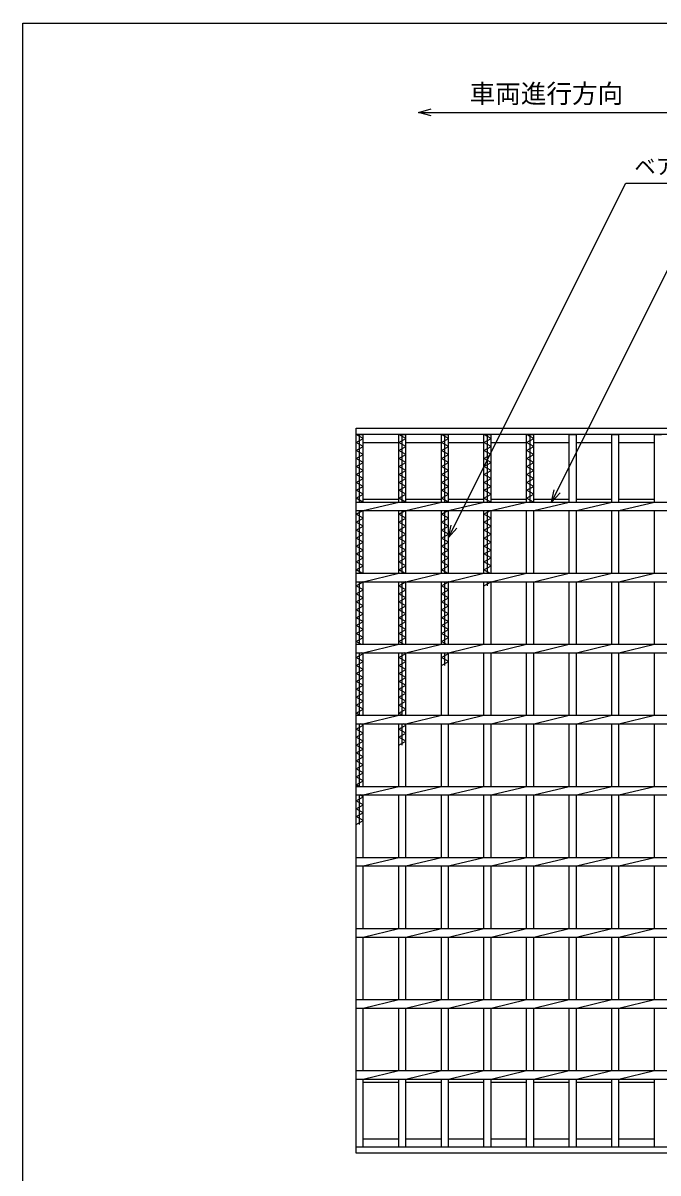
# Model space of a CAD drawing. Units: millimetres, scale not verified. Extents: x -1092 to 1039, y -770 to 632.
# Drawn here: x -1037 to -591, y -177 to 632 of the extents above; entities that cross this region are included whole.
import ezdxf
from ezdxf.enums import TextEntityAlignment as Align

# ---------------------------------------------------------------- set-up
doc = ezdxf.new("R2010")
doc.units = ezdxf.units.MM
doc.header["$LTSCALE"] = 6
for name, color, linetype, lineweight in [('0_2', 150, 'Continuous', 25), ('16', 3, 'Continuous', 25), ('22', 4, 'Continuous', 25)]:
    doc.layers.add(name, color=color, linetype=linetype, lineweight=lineweight)
doc.styles.add('ベクトル', font='')
doc.styles.get('ベクトル').set_extended_font_data('ベクトル')

msp = doc.modelspace()

# ---------------------------------------------------------------- linework, layer by layer
at = {"layer": '0_2'}
for p, q in [((-1037.4, -687.9), (-1037.4, 632.1)), ((-1037.4, 632.1), (1038.6, 632.1))]:
    msp.add_line(p, q, dxfattribs=at)
at = {"layer": '0_2', "color": 4}
for p, q in [((-759.1, 569.2), (-750.1, 571.6)), ((-750.1, 566.8), (-759.1, 569.2)), ((-759.1, 569.2), (-579.1, 569.2))]:
    msp.add_line(p, q, dxfattribs=at)
at = {"layer": '16'}
for p, q in [((-803, 347), (-303, 347)), ((-803, 342.5), (-803, 347)), ((-303, 342.5), (-803, 342.5)), ((-803, -158.5), (-803, 342.5)), ((-803, 342.5), (-798, 342.5)), ((-798, 339.7), (-803, 342.5)), ((-800.5, 295), (-800.5, 342.5)), ((-798, 295), (-798, 342.5)), ((-773, 295), (-773, 342.5)), ((-773, 342.5), (-768, 342.5)), ((-768, 339.7), (-773, 342.5)), ((-770.5, 295), (-770.5, 342.5)), ((-768, 295), (-768, 342.5)), ((-743, 295), (-743, 342.5)), ((-743, 342.5), (-738, 342.5)), ((-738, 339.7), (-743, 342.5)), ((-740.5, 295), (-740.5, 342.5)), ((-738, 295), (-738, 342.5)), ((-713, 295), (-713, 342.5)), ((-713, 342.5), (-708, 342.5)), ((-708, 339.7), (-713, 342.5)), ((-710.5, 295), (-710.5, 342.5)), ((-708, 295), (-708, 342.5)), ((-683, 295), (-683, 342.5)), ((-683, 342.5), (-678, 342.5)), ((-678, 339.7), (-683, 342.5)), ((-680.5, 295), (-680.5, 342.5)), ((-678, 295), (-678, 342.5)), ((-653, 295), (-653, 342.5)), ((-653, 342.5), (-648, 342.5)), ((-648, 295), (-648, 342.5)), ((-623, 295), (-623, 342.5)), ((-623, 342.5), (-618, 342.5)), ((-618, 295), (-618, 342.5)), ((-593, 295), (-593, 342.5)), ((-593, 342.5), (-588, 342.5)), ((-803, 336.9), (-798, 339.7)), ((-798, 334.1), (-803, 336.9)), ((-803, 331.3), (-798, 334.1)), ((-798, 337), (-773, 337)), ((-773, 336.9), (-768, 339.7)), ((-768, 334.1), (-773, 336.9)), ((-773, 331.3), (-768, 334.1)), ((-768, 337), (-743, 337)), ((-743, 336.9), (-738, 339.7)), ((-738, 334.1), (-743, 336.9)), ((-743, 331.3), (-738, 334.1)), ((-738, 337), (-713, 337)), ((-713, 336.9), (-708, 339.7)), ((-708, 334.1), (-713, 336.9)), ((-713, 331.3), (-708, 334.1)), ((-708, 337), (-683, 337)), ((-683, 336.9), (-678, 339.7)), ((-678, 334.1), (-683, 336.9)), ((-683, 331.3), (-678, 334.1)), ((-678, 337), (-653, 337)), ((-648, 337), (-623, 337)), ((-618, 337), (-593, 337)), ((-798, 328.5), (-803, 331.3)), ((-803, 325.7), (-798, 328.5)), ((-798, 322.9), (-803, 325.7)), ((-768, 328.5), (-773, 331.3)), ((-773, 325.7), (-768, 328.5)), ((-768, 322.9), (-773, 325.7)), ((-738, 328.5), (-743, 331.3)), ((-743, 325.7), (-738, 328.5)), ((-738, 322.9), (-743, 325.7)), ((-708, 328.5), (-713, 331.3)), ((-713, 325.7), (-708, 328.5)), ((-708, 322.9), (-713, 325.7)), ((-678, 328.5), (-683, 331.3)), ((-683, 325.7), (-678, 328.5)), ((-678, 322.9), (-683, 325.7)), ((-803, 320.1), (-798, 322.9)), ((-798, 317.3), (-803, 320.1)), ((-803, 314.5), (-798, 317.3)), ((-773, 320.1), (-768, 322.9)), ((-768, 317.3), (-773, 320.1)), ((-773, 314.5), (-768, 317.3)), ((-743, 320.1), (-738, 322.9)), ((-738, 317.3), (-743, 320.1)), ((-743, 314.5), (-738, 317.3)), ((-713, 320.1), (-708, 322.9)), ((-708, 317.3), (-713, 320.1)), ((-713, 314.5), (-708, 317.3)), ((-683, 320.1), (-678, 322.9)), ((-678, 317.3), (-683, 320.1)), ((-683, 314.5), (-678, 317.3)), ((-798, 311.7), (-803, 314.5)), ((-803, 308.9), (-798, 311.7)), ((-798, 306.1), (-803, 308.9)), ((-768, 311.7), (-773, 314.5)), ((-773, 308.9), (-768, 311.7)), ((-768, 306.1), (-773, 308.9)), ((-738, 311.7), (-743, 314.5)), ((-743, 308.9), (-738, 311.7)), ((-738, 306.1), (-743, 308.9)), ((-708, 311.7), (-713, 314.5)), ((-713, 308.9), (-708, 311.7)), ((-708, 306.1), (-713, 308.9)), ((-678, 311.7), (-683, 314.5)), ((-683, 308.9), (-678, 311.7)), ((-678, 306.1), (-683, 308.9)), ((-803, 303.3), (-798, 306.1)), ((-798, 300.5), (-803, 303.3)), ((-803, 297.7), (-798, 300.5)), ((-773, 303.3), (-768, 306.1)), ((-768, 300.5), (-773, 303.3)), ((-773, 297.7), (-768, 300.5)), ((-743, 303.3), (-738, 306.1)), ((-738, 300.5), (-743, 303.3)), ((-743, 297.7), (-738, 300.5)), ((-713, 303.3), (-708, 306.1)), ((-708, 300.5), (-713, 303.3)), ((-713, 297.7), (-708, 300.5)), ((-683, 303.3), (-678, 306.1)), ((-678, 300.5), (-683, 303.3)), ((-683, 297.7), (-678, 300.5)), ((-798.179, 295), (-803, 297.7)), ((-803, 295), (-303, 295)), ((-803, 289), (-803, 295)), ((-798, 297), (-773, 297)), ((-798, 289), (-773, 295)), ((-768.179, 295), (-773, 297.7)), ((-768, 297), (-743, 297)), ((-768, 289), (-743, 295)), ((-738.179, 295), (-743, 297.7)), ((-738, 297), (-713, 297)), ((-738, 289), (-713, 295)), ((-708.179, 295), (-713, 297.7)), ((-708, 297), (-683, 297)), ((-708, 289), (-683, 295)), ((-678.179, 295), (-683, 297.7)), ((-678, 297), (-653, 297)), ((-678, 289), (-653, 295)), ((-648, 297), (-623, 297)), ((-648, 289), (-623, 295)), ((-618, 297), (-593, 297)), ((-618, 289), (-593, 295)), ((-803, 289), (-303, 289)), ((-803, 286.5), (-798.536, 289)), ((-798, 283.7), (-803, 286.5)), ((-803, 280.9), (-798, 283.7)), ((-800.5, 245), (-800.5, 289)), ((-798, 245), (-798, 289)), ((-773, 245), (-773, 289)), ((-773, 286.5), (-768.536, 289)), ((-768, 283.7), (-773, 286.5)), ((-773, 280.9), (-768, 283.7)), ((-770.5, 245), (-770.5, 289)), ((-768, 245), (-768, 289)), ((-743, 245), (-743, 289)), ((-743, 286.5), (-738.536, 289)), ((-738, 283.7), (-743, 286.5)), ((-743, 280.9), (-738, 283.7)), ((-740.5, 245), (-740.5, 289)), ((-738, 245), (-738, 289)), ((-713, 245), (-713, 289)), ((-713, 286.5), (-708.536, 289)), ((-708, 283.7), (-713, 286.5)), ((-713, 280.9), (-708, 283.7)), ((-710.5, 245), (-710.5, 289)), ((-708, 245), (-708, 289)), ((-683, 245), (-683, 289)), ((-678, 245), (-678, 289)), ((-653, 245), (-653, 289)), ((-648, 245), (-648, 289)), ((-623, 245), (-623, 289)), ((-618, 245), (-618, 289)), ((-593, 245), (-593, 289)), ((-798, 278.1), (-803, 280.9)), ((-803, 275.3), (-798, 278.1)), ((-798, 272.5), (-803, 275.3)), ((-768, 278.1), (-773, 280.9)), ((-773, 275.3), (-768, 278.1)), ((-768, 272.5), (-773, 275.3)), ((-738, 278.1), (-743, 280.9)), ((-743, 275.3), (-738, 278.1)), ((-738, 272.5), (-743, 275.3)), ((-708, 278.1), (-713, 280.9)), ((-713, 275.3), (-708, 278.1)), ((-708, 272.5), (-713, 275.3)), ((-803, 269.7), (-798, 272.5)), ((-798, 266.9), (-803, 269.7)), ((-773, 269.7), (-768, 272.5)), ((-768, 266.9), (-773, 269.7)), ((-743, 269.7), (-738, 272.5)), ((-738, 266.9), (-743, 269.7)), ((-713, 269.7), (-708, 272.5)), ((-708, 266.9), (-713, 269.7)), ((-803, 264.1), (-798, 266.9)), ((-798, 261.3), (-803, 264.1)), ((-803, 258.5), (-798, 261.3)), ((-773, 264.1), (-768, 266.9)), ((-768, 261.3), (-773, 264.1)), ((-773, 258.5), (-768, 261.3)), ((-743, 264.1), (-738, 266.9)), ((-738, 261.3), (-743, 264.1)), ((-743, 258.5), (-738, 261.3)), ((-713, 264.1), (-708, 266.9)), ((-708, 261.3), (-713, 264.1)), ((-713, 258.5), (-708, 261.3)), ((-798, 255.7), (-803, 258.5)), ((-803, 252.9), (-798, 255.7)), ((-798, 250.1), (-803, 252.9)), ((-768, 255.7), (-773, 258.5)), ((-773, 252.9), (-768, 255.7)), ((-768, 250.1), (-773, 252.9)), ((-738, 255.7), (-743, 258.5)), ((-743, 252.9), (-738, 255.7)), ((-738, 250.1), (-743, 252.9)), ((-708, 255.7), (-713, 258.5)), ((-713, 252.9), (-708, 255.7)), ((-708, 250.1), (-713, 252.9)), ((-803, 247.3), (-798, 250.1)), ((-798.893, 245), (-803, 247.3)), ((-803, 245), (-303, 245)), ((-803, 239), (-803, 245)), ((-798, 239), (-773, 245)), ((-773, 247.3), (-768, 250.1)), ((-768.893, 245), (-773, 247.3)), ((-768, 239), (-743, 245)), ((-743, 247.3), (-738, 250.1)), ((-738.893, 245), (-743, 247.3)), ((-738, 239), (-713, 245)), ((-713, 247.3), (-708, 250.1)), ((-708.893, 245), (-713, 247.3)), ((-708, 239), (-683, 245)), ((-678, 239), (-653, 245)), ((-648, 239), (-623, 245)), ((-618, 239), (-593, 245)), ((-803, 239), (-303, 239)), ((-803, 236.1), (-798, 238.9)), ((-798, 233.3), (-803, 236.1)), ((-800.5, 195), (-800.5, 239)), ((-798, 238.9), (-798.179, 239)), ((-798, 195), (-798, 239)), ((-773, 195), (-773, 239)), ((-773, 236.1), (-768, 238.9)), ((-768, 233.3), (-773, 236.1)), ((-770.5, 195), (-770.5, 239)), ((-768, 238.9), (-768.179, 239)), ((-768, 195), (-768, 239)), ((-743, 195), (-743, 239)), ((-743, 236.1), (-738, 238.9)), ((-738, 233.3), (-743, 236.1)), ((-740.5, 195), (-740.5, 239)), ((-738, 238.9), (-738.179, 239)), ((-738, 195), (-738, 239)), ((-713, 195), (-713, 239)), ((-713, 236.1), (-708, 238.9)), ((-710.5, 236.1), (-710.5, 239)), ((-708, 238.9), (-708.179, 239)), ((-708, 195), (-708, 239)), ((-683, 195), (-683, 239)), ((-678, 195), (-678, 239)), ((-653, 195), (-653, 239)), ((-648, 195), (-648, 239)), ((-623, 195), (-623, 239)), ((-618, 195), (-618, 239)), ((-593, 195), (-593, 239)), ((-803, 230.5), (-798, 233.3)), ((-798, 227.7), (-803, 230.5)), ((-803, 224.9), (-798, 227.7)), ((-773, 230.5), (-768, 233.3)), ((-768, 227.7), (-773, 230.5)), ((-773, 224.9), (-768, 227.7)), ((-743, 230.5), (-738, 233.3)), ((-738, 227.7), (-743, 230.5)), ((-743, 224.9), (-738, 227.7)), ((-798, 222.1), (-803, 224.9)), ((-803, 219.3), (-798, 222.1)), ((-798, 216.5), (-803, 219.3)), ((-768, 222.1), (-773, 224.9)), ((-773, 219.3), (-768, 222.1)), ((-768, 216.5), (-773, 219.3)), ((-738, 222.1), (-743, 224.9)), ((-743, 219.3), (-738, 222.1)), ((-738, 216.5), (-743, 219.3)), ((-803, 213.7), (-798, 216.5)), ((-798, 210.9), (-803, 213.7)), ((-803, 208.1), (-798, 210.9)), ((-773, 213.7), (-768, 216.5)), ((-768, 210.9), (-773, 213.7)), ((-773, 208.1), (-768, 210.9)), ((-743, 213.7), (-738, 216.5)), ((-738, 210.9), (-743, 213.7)), ((-743, 208.1), (-738, 210.9)), ((-798, 205.3), (-803, 208.1)), ((-803, 202.5), (-798, 205.3)), ((-798, 199.7), (-803, 202.5)), ((-768, 205.3), (-773, 208.1)), ((-773, 202.5), (-768, 205.3)), ((-768, 199.7), (-773, 202.5)), ((-738, 205.3), (-743, 208.1)), ((-743, 202.5), (-738, 205.3)), ((-738, 199.7), (-743, 202.5)), ((-803, 196.9), (-798, 199.7)), ((-799.607, 195), (-803, 196.9)), ((-803, 195), (-303, 195)), ((-803, 189), (-803, 195)), ((-798, 189), (-773, 195)), ((-773, 196.9), (-768, 199.7)), ((-769.607, 195), (-773, 196.9)), ((-768, 189), (-743, 195)), ((-743, 196.9), (-738, 199.7)), ((-739.607, 195), (-743, 196.9)), ((-738, 189), (-713, 195)), ((-708, 189), (-683, 195)), ((-678, 189), (-653, 195)), ((-648, 189), (-623, 195)), ((-618, 189), (-593, 195)), ((-803, 189), (-303, 189)), ((-803, 185.7), (-798, 188.5)), ((-800.5, 145), (-800.5, 189)), ((-798, 188.5), (-798.893, 189)), ((-798, 145), (-798, 189)), ((-773, 145), (-773, 189)), ((-773, 185.7), (-768, 188.5)), ((-770.5, 145), (-770.5, 189)), ((-768, 188.5), (-768.893, 189)), ((-768, 145), (-768, 189)), ((-743, 145), (-743, 189)), ((-743, 185.7), (-738, 188.5)), ((-740.5, 180.1), (-740.5, 189)), ((-738, 188.5), (-738.893, 189)), ((-738, 145), (-738, 189)), ((-713, 145), (-713, 189)), ((-708, 145), (-708, 189)), ((-683, 145), (-683, 189)), ((-678, 145), (-678, 189)), ((-653, 145), (-653, 189)), ((-648, 145), (-648, 189)), ((-623, 145), (-623, 189)), ((-618, 145), (-618, 189)), ((-593, 145), (-593, 189)), ((-798, 182.9), (-803, 185.7)), ((-803, 180.1), (-798, 182.9)), ((-798, 177.3), (-803, 180.1)), ((-768, 182.9), (-773, 185.7)), ((-773, 180.1), (-768, 182.9)), ((-768, 177.3), (-773, 180.1)), ((-738, 182.9), (-743, 185.7)), ((-743, 180.1), (-738, 182.9)), ((-803, 174.5), (-798, 177.3)), ((-798, 171.7), (-803, 174.5)), ((-803, 168.9), (-798, 171.7)), ((-773, 174.5), (-768, 177.3)), ((-768, 171.7), (-773, 174.5)), ((-773, 168.9), (-768, 171.7)), ((-798, 166.1), (-803, 168.9)), ((-803, 163.3), (-798, 166.1)), ((-798, 160.5), (-803, 163.3)), ((-768, 166.1), (-773, 168.9)), ((-773, 163.3), (-768, 166.1)), ((-768, 160.5), (-773, 163.3)), ((-803, 157.7), (-798, 160.5)), ((-798, 154.9), (-803, 157.7)), ((-803, 152.1), (-798, 154.9)), ((-773, 157.7), (-768, 160.5)), ((-768, 154.9), (-773, 157.7)), ((-773, 152.1), (-768, 154.9)), ((-798, 149.3), (-803, 152.1)), ((-803, 146.5), (-798, 149.3)), ((-800.321, 145), (-803, 146.5)), ((-768, 149.3), (-773, 152.1)), ((-773, 146.5), (-768, 149.3)), ((-770.321, 145), (-773, 146.5)), ((-803, 145), (-303, 145)), ((-803, 139), (-803, 145)), ((-803, 139), (-303, 139)), ((-803, 135.3), (-798, 138.1)), ((-800.5, 95), (-800.5, 139)), ((-798, 138.1), (-799.607, 139)), ((-798, 139), (-773, 145)), ((-798, 95), (-798, 139)), ((-773, 95), (-773, 139)), ((-773, 135.3), (-768, 138.1)), ((-770.5, 124.1), (-770.5, 139)), ((-768, 138.1), (-769.607, 139)), ((-768, 139), (-743, 145)), ((-768, 95), (-768, 139)), ((-743, 95), (-743, 139)), ((-738, 139), (-713, 145)), ((-738, 95), (-738, 139)), ((-713, 95), (-713, 139)), ((-708, 139), (-683, 145)), ((-708, 95), (-708, 139)), ((-683, 95), (-683, 139)), ((-678, 139), (-653, 145)), ((-678, 95), (-678, 139)), ((-653, 95), (-653, 139)), ((-648, 139), (-623, 145)), ((-648, 95), (-648, 139)), ((-623, 95), (-623, 139)), ((-618, 139), (-593, 145)), ((-618, 95), (-618, 139)), ((-593, 95), (-593, 139)), ((-798, 132.5), (-803, 135.3)), ((-803, 129.7), (-798, 132.5)), ((-798, 126.9), (-803, 129.7)), ((-768, 132.5), (-773, 135.3)), ((-773, 129.7), (-768, 132.5)), ((-768, 126.9), (-773, 129.7)), ((-803, 124.1), (-798, 126.9)), ((-798, 121.3), (-803, 124.1)), ((-773, 124.1), (-768, 126.9)), ((-803, 118.5), (-798, 121.3)), ((-798, 115.7), (-803, 118.5)), ((-803, 112.9), (-798, 115.7)), ((-798, 110.1), (-803, 112.9)), ((-803, 107.3), (-798, 110.1)), ((-798, 104.5), (-803, 107.3)), ((-803, 101.7), (-798, 104.5)), ((-798, 98.9), (-803, 101.7)), ((-803, 96.1), (-798, 98.9)), ((-801.036, 95), (-803, 96.1)), ((-803, 95), (-303, 95)), ((-803, 89), (-803, 95)), ((-798, 89), (-773, 95)), ((-768, 89), (-743, 95)), ((-738, 89), (-713, 95)), ((-708, 89), (-683, 95)), ((-678, 89), (-653, 95)), ((-648, 89), (-623, 95)), ((-618, 89), (-593, 95)), ((-803, 89), (-303, 89)), ((-803, 84.9), (-798, 87.7)), ((-798, 82.1), (-803, 84.9)), ((-803, 79.3), (-798, 82.1)), ((-800.5, 68.1), (-800.5, 89)), ((-798, 87.7), (-800.321, 89)), ((-798, 45), (-798, 89)), ((-773, 45), (-773, 89)), ((-768, 45), (-768, 89)), ((-743, 45), (-743, 89)), ((-738, 45), (-738, 89)), ((-713, 45), (-713, 89)), ((-708, 45), (-708, 89)), ((-683, 45), (-683, 89)), ((-678, 45), (-678, 89)), ((-653, 45), (-653, 89)), ((-648, 45), (-648, 89)), ((-623, 45), (-623, 89)), ((-618, 45), (-618, 89)), ((-593, 45), (-593, 89)), ((-798, 76.5), (-803, 79.3)), ((-803, 73.7), (-798, 76.5)), ((-798, 70.9), (-803, 73.7)), ((-803, 68.1), (-798, 70.9)), ((-803, 45), (-303, 45)), ((-803, 39), (-803, 45)), ((-798, 39), (-773, 45)), ((-768, 39), (-743, 45)), ((-738, 39), (-713, 45)), ((-708, 39), (-683, 45)), ((-678, 39), (-653, 45)), ((-648, 39), (-623, 45)), ((-618, 39), (-593, 45)), ((-803, 39), (-303, 39)), ((-798, -5), (-798, 39)), ((-773, -5), (-773, 39)), ((-768, -5), (-768, 39)), ((-743, -5), (-743, 39)), ((-738, -5), (-738, 39)), ((-713, -5), (-713, 39)), ((-708, -5), (-708, 39)), ((-683, -5), (-683, 39)), ((-678, -5), (-678, 39)), ((-653, -5), (-653, 39)), ((-648, -5), (-648, 39)), ((-623, -5), (-623, 39)), ((-618, -5), (-618, 39)), ((-593, -5), (-593, 39)), ((-803, -5), (-303, -5)), ((-803, -11), (-803, -5)), ((-798, -11), (-773, -5)), ((-768, -11), (-743, -5)), ((-738, -11), (-713, -5)), ((-708, -11), (-683, -5)), ((-678, -11), (-653, -5)), ((-648, -11), (-623, -5)), ((-618, -11), (-593, -5)), ((-803, -11), (-303, -11)), ((-798, -55), (-798, -11)), ((-773, -55), (-773, -11)), ((-768, -55), (-768, -11)), ((-743, -55), (-743, -11)), ((-738, -55), (-738, -11)), ((-713, -55), (-713, -11)), ((-708, -55), (-708, -11)), ((-683, -55), (-683, -11)), ((-678, -55), (-678, -11)), ((-653, -55), (-653, -11)), ((-648, -55), (-648, -11)), ((-623, -55), (-623, -11)), ((-618, -55), (-618, -11)), ((-593, -55), (-593, -11)), ((-803, -55), (-303, -55)), ((-803, -61), (-803, -55)), ((-798, -61), (-773, -55)), ((-768, -61), (-743, -55)), ((-738, -61), (-713, -55)), ((-708, -61), (-683, -55)), ((-678, -61), (-653, -55)), ((-648, -61), (-623, -55)), ((-618, -61), (-593, -55)), ((-803, -61), (-303, -61)), ((-798, -105), (-798, -61)), ((-773, -105), (-773, -61)), ((-768, -105), (-768, -61)), ((-743, -105), (-743, -61)), ((-738, -105), (-738, -61)), ((-713, -105), (-713, -61)), ((-708, -105), (-708, -61)), ((-683, -105), (-683, -61)), ((-678, -105), (-678, -61)), ((-653, -105), (-653, -61)), ((-648, -105), (-648, -61)), ((-623, -105), (-623, -61)), ((-618, -105), (-618, -61)), ((-593, -105), (-593, -61)), ((-803, -105), (-303, -105)), ((-803, -111), (-803, -105)), ((-798, -111), (-773, -105)), ((-768, -111), (-743, -105)), ((-738, -111), (-713, -105)), ((-708, -111), (-683, -105)), ((-678, -111), (-653, -105)), ((-648, -111), (-623, -105)), ((-618, -111), (-593, -105)), ((-803, -111), (-303, -111)), ((-798, -158.5), (-798, -111)), ((-798, -113), (-773, -113)), ((-773, -158.5), (-773, -111)), ((-768, -158.5), (-768, -111)), ((-768, -113), (-743, -113)), ((-743, -158.5), (-743, -111)), ((-738, -158.5), (-738, -111)), ((-738, -113), (-713, -113)), ((-713, -158.5), (-713, -111)), ((-708, -158.5), (-708, -111)), ((-708, -113), (-683, -113)), ((-683, -158.5), (-683, -111)), ((-678, -158.5), (-678, -111)), ((-678, -113), (-653, -113)), ((-653, -158.5), (-653, -111)), ((-648, -158.5), (-648, -111)), ((-648, -113), (-623, -113)), ((-623, -158.5), (-623, -111)), ((-618, -158.5), (-618, -111)), ((-618, -113), (-593, -113)), ((-593, -158.5), (-593, -111)), ((-798, -153), (-773, -153)), ((-768, -153), (-743, -153)), ((-738, -153), (-713, -153)), ((-708, -153), (-683, -153)), ((-678, -153), (-653, -153)), ((-648, -153), (-623, -153)), ((-618, -153), (-593, -153)), ((-803, -158.5), (-303, -158.5)), ((-803, -163), (-803, -158.5)), ((-803, -158.5), (-798, -158.5)), ((-773, -158.5), (-768, -158.5)), ((-743, -158.5), (-738, -158.5)), ((-713, -158.5), (-708, -158.5)), ((-683, -158.5), (-678, -158.5)), ((-653, -158.5), (-648, -158.5)), ((-623, -158.5), (-618, -158.5)), ((-593, -158.5), (-588, -158.5)), ((-303, -163), (-803, -163))]:
    msp.add_line(p, q, dxfattribs=at)
at = {"layer": '22'}
for p, q in [((-738, 270), (-613.25, 519.5)), ((-613.25, 519.5), (-337.25, 519.5)), ((-665.5, 295), (-566.75, 492.5)), ((-665.5, 295), (-663.7, 303.76)), ((-665.5, 295), (-659.5, 301.6)), ((-738, 270), (-736.2, 278.76)), ((-738, 270), (-732, 276.6))]:
    msp.add_line(p, q, dxfattribs=at)

# ---------------------------------------------------------------- texts
at = {"layer": '0_2', "color": 2, "style": 'ベクトル'}
msp.add_text('車両進行方向', height=13.2, dxfattribs=at).set_placement((-723.1, 582.4), align=Align.MIDDLE_LEFT)
at = {"layer": '22', "color": 2, "style": 'ベクトル'}
msp.add_text('ベアリングバー：', height=11, dxfattribs=at).set_placement((-607.25, 531.2), align=Align.MIDDLE_LEFT)

doc.saveas('drawing.dxf')
